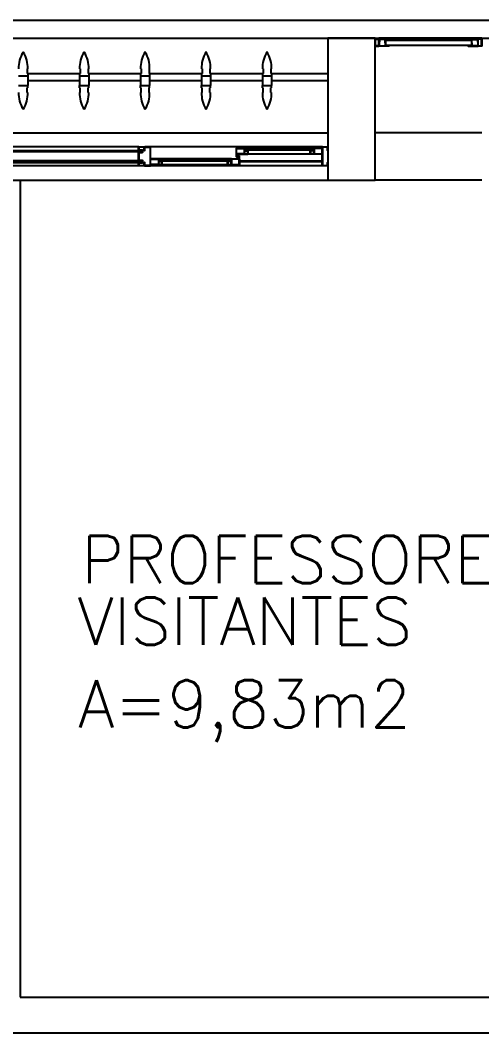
# Model space of a CAD drawing. Header units: millimetres. Extents: x 2128 to 2646, y 1972 to 2207.
# Drawn here: x 2424.511 to 2426.461, y 2049.365 to 2053.64 of the extents above; entities that cross this region are included whole.
import ezdxf

# ---------------------------------------------------------------- set-up
doc = ezdxf.new("R2010")
doc.units = ezdxf.units.MM
for name, color, linetype in [('AR-ALV', 2, 'Continuous'), ('AR-BRISES', 1, 'Continuous'), ('AR-CALÇADA', 1, 'Continuous'), ('AR-ESQ', 1, 'Continuous'), ('AR-ESTC', 3, 'Continuous'), ('AR-PEITORIL', 1, 'Continuous'), ('BR-PAINEL', 1, 'Continuous'), ('BR-SUPORTE', 1, 'Continuous'), ('DT-ESQ-BAGUETE-C', 1, 'Continuous'), ('DT-ESQ-BAGUETE-V', 1, 'Continuous'), ('DT-ESQ-CHAPA DOBRADA-V', 1, 'Continuous'), ('DT-ESQ-MARCO-V', 1, 'Continuous'), ('DT-ESQ-PERFIL CADEIRA-C', 2, 'Continuous'), ('DT-ESQ-PERFIL CADEIRA-V', 2, 'Continuous'), ('DT-ESQ-PERFIL U SIMPLES-C', 2, 'Continuous'), ('DT-ESQ-PERFIL U-C', 2, 'Continuous'), ('DT-ESQ-PERFIL U-V', 1, 'Continuous'), ('DT-ESQ-VENEZIANA-C', 1, 'Continuous'), ('DT-ESQ-VENEZIANA-V', 1, 'Continuous'), ('DT-ESQ-VIDRO-C', 2, 'Continuous'), ('DT-ESQ-VIDRO-V', 71, 'Continuous'), ('DT-TXTMOD', 1, 'Continuous'), ('ibio', 2, 'Continuous'), ('TEXTO', 2, 'Continuous'), ('Área', 2, 'Continuous')]:
    doc.layers.add(name, color=color, linetype=linetype)
doc.styles.add('S10', font='simplex.shx', dxfattribs={"height": 0.1})
doc.styles.add('UNB-100', font='simplex.shx', dxfattribs={"height": 0.2})

# ---------------------------------------------------------------- blocks, each defined once
blk = doc.blocks.new('EF23-P')
at = {"layer": 'DT-ESQ-BAGUETE-C', "ltscale": 0.1}
for points in [[(0.4225, -0.08), (0.409, -0.08), (0.409, -0.0785), (0.422, -0.0785, 0.414214), (0.4225, -0.078), (0.4225, -0.067, 0.414214), (0.422, -0.0665), (0.409, -0.0665), (0.409, -0.065), (0.4225, -0.065, -0.414214), (0.424, -0.0665), (0.424, -0.0785, -0.414214)], [(0.7015, -0.08), (0.715, -0.08), (0.715, -0.0785), (0.702, -0.0785, -0.414214), (0.7015, -0.078), (0.7015, -0.067, -0.414214), (0.702, -0.0665), (0.715, -0.0665), (0.715, -0.065), (0.7015, -0.065, 0.414214), (0.7, -0.0665), (0.7, -0.0785, 0.414214)], [(0.0735, -0.125), (0.06, -0.125), (0.06, -0.1235), (0.073, -0.1235, 0.414214), (0.0735, -0.123), (0.0735, -0.112, 0.414214), (0.073, -0.1115), (0.06, -0.1115), (0.06, -0.11), (0.0735, -0.11, -0.414214), (0.075, -0.1115), (0.075, -0.1235, -0.414214)], [(0.339, -0.125), (0.3525, -0.125), (0.3525, -0.1235), (0.3395, -0.1235, -0.414214), (0.339, -0.123), (0.339, -0.112, -0.414214), (0.3395, -0.1115), (0.3525, -0.1115), (0.3525, -0.11), (0.339, -0.11, 0.414214), (0.3375, -0.1115), (0.3375, -0.1235, 0.414214)]]:
    blk.add_lwpolyline(points, format="xyb", close=True, dxfattribs=at)
at = {"layer": 'DT-ESQ-BAGUETE-V', "ltscale": 0.1}
for p, q in [((0.4225, -0.065), (0.7015, -0.065)), ((0.0735, -0.11), (0.339, -0.11))]:
    blk.add_line(p, q, dxfattribs=at)
at = {"layer": 'DT-ESQ-CHAPA DOBRADA-V', "ltscale": 0.1}
for p, q in [((0.025, -0.077), (0.374, -0.077)), ((0.025, -0.08), (0.374, -0.08))]:
    blk.add_line(p, q, dxfattribs=at)
at = {"layer": 'DT-ESQ-MARCO-V', "ltscale": 0.1}
for p, q in [((0.7985, -0.06), (1.3515, -0.06)), ((0.7985, -0.14), (1.3515, -0.14))]:
    blk.add_line(p, q, dxfattribs=at)
at = {"layer": 'DT-ESQ-PERFIL CADEIRA-C', "ltscale": 0.1}
for p, q in [((0.376, -0.0885), (0.4225, -0.0885)), ((0.75, -0.0885), (0.7015, -0.0885)), ((0.025, -0.1335), (0.0735, -0.1335)), ((0.3855, -0.1335), (0.339, -0.1335))]:
    blk.add_line(p, q, dxfattribs=at)
for points in [[(0.4225, -0.087, -1), (0.4225, -0.09), (0.376, -0.09, -0.414214), (0.374, -0.088), (0.374, -0.067, -0.414214), (0.376, -0.065), (0.4075, -0.065, -0.414214), (0.409, -0.0665), (0.409, -0.087)], [(0.409, -0.0885, -0.198913), (0.4079, -0.0881, -0.198913), (0.4075, -0.087), (0.4075, -0.067, 0.414214), (0.407, -0.0665), (0.376, -0.0665, 0.414214), (0.3755, -0.067), (0.3755, -0.088, 0.414214), (0.376, -0.0885)], [(0.7015, -0.09), (0.75, -0.09), (0.75, -0.0885), (0.715, -0.0885, 0.198912), (0.7161, -0.0881, 0.198913), (0.7165, -0.087), (0.7165, -0.067, -0.414214), (0.717, -0.0665), (0.75, -0.0665), (0.75, -0.065), (0.7165, -0.065, 0.414214), (0.715, -0.0665), (0.715, -0.0785), (0.715, -0.08), (0.715, -0.087), (0.7015, -0.087, 1)], [(0.0735, -0.135), (0.025, -0.135), (0.025, -0.1335), (0.06, -0.1335, -0.198912), (0.0589, -0.1331, -0.198913), (0.0585, -0.132), (0.0585, -0.112, 0.414214), (0.058, -0.1115), (0.025, -0.1115), (0.025, -0.11), (0.0585, -0.11, -0.414214), (0.06, -0.1115), (0.06, -0.1235), (0.06, -0.125), (0.06, -0.132), (0.0735, -0.132, -1)], [(0.339, -0.132, 1), (0.339, -0.135), (0.3855, -0.135, 0.414214), (0.3875, -0.133), (0.3875, -0.112, 0.414214), (0.3855, -0.11), (0.354, -0.11, 0.414214), (0.3525, -0.1115), (0.3525, -0.132)], [(0.3525, -0.1335, 0.198913), (0.3536, -0.1331, 0.198913), (0.354, -0.132), (0.354, -0.112, -0.414214), (0.3545, -0.1115), (0.3855, -0.1115, -0.414214), (0.386, -0.112), (0.386, -0.133, -0.414214), (0.3855, -0.1335)]]:
    blk.add_lwpolyline(points, format="xyb", close=True, dxfattribs=at)
at = {"layer": 'DT-ESQ-PERFIL CADEIRA-V', "ltscale": 0.1}
for p, q in [((0.4075, -0.09), (0.7015, -0.09)), ((0.0735, -0.135), (0.339, -0.135))]:
    blk.add_line(p, q, dxfattribs=at)
at = {"layer": 'DT-ESQ-PERFIL U SIMPLES-C', "ltscale": 0.1}
for points in [[(0.376, -0.102), (0.384, -0.102), (0.384, -0.1005), (0.376, -0.1005, -0.414214), (0.3755, -0.1), (0.3755, -0.092, -0.414214), (0.376, -0.0915), (0.384, -0.0915), (0.384, -0.09), (0.376, -0.09, 0.414214), (0.374, -0.092), (0.374, -0.1, 0.414214)], [(0.3855, -0.098), (0.3775, -0.098), (0.3775, -0.0995), (0.3855, -0.0995, -0.414214), (0.386, -0.1), (0.386, -0.108, -0.414214), (0.3855, -0.1085), (0.3775, -0.1085), (0.3775, -0.11), (0.3855, -0.11, 0.414214), (0.3875, -0.108), (0.3875, -0.1, 0.414214)]]:
    blk.add_lwpolyline(points, format="xyb", close=True, dxfattribs=at)
at = {"layer": 'DT-ESQ-PERFIL U-C', "ltscale": 0.1}
for points in [[(0, -0.0615, -0.414214), (0.0015, -0.06), (0.0235, -0.06, -0.414214), (0.025, -0.0615), (0.025, -0.1385, -0.414214), (0.0235, -0.14), (0.0015, -0.14, -0.414214), (0, -0.1385), (0, -0.125), (0.0015, -0.125), (0.0015, -0.138, 0.414214), (0.002, -0.1385), (0.023, -0.1385, 0.414214), (0.0235, -0.138), (0.0235, -0.062, 0.414214), (0.023, -0.0615), (0.002, -0.0615, 0.414214), (0.0015, -0.062), (0.0015, -0.075), (0, -0.075)], [(0.775, -0.0615, 0.414214), (0.7735, -0.06), (0.7515, -0.06, 0.414214), (0.75, -0.0615), (0.75, -0.1385, 0.414214), (0.7515, -0.14), (0.7735, -0.14, 0.414214), (0.775, -0.1385), (0.775, -0.125), (0.7735, -0.125), (0.7735, -0.138, -0.414214), (0.773, -0.1385), (0.752, -0.1385, -0.414214), (0.7515, -0.138), (0.7515, -0.062, -0.414214), (0.752, -0.0615), (0.773, -0.0615, -0.414214), (0.7735, -0.062), (0.7735, -0.075), (0.775, -0.075)], [(0.8, -0.1285), (0.8, -0.1385, -0.414214), (0.7985, -0.14), (0.7765, -0.14, -0.414214), (0.775, -0.1385), (0.775, -0.125), (0.7765, -0.125), (0.7765, -0.138, 0.414214), (0.777, -0.1385), (0.798, -0.1385, 0.414214), (0.7985, -0.138), (0.7985, -0.1285), (0.7855, -0.1285, -0.414214), (0.784, -0.127), (0.784, -0.117, -0.414214), (0.7855, -0.1155), (0.7985, -0.1155), (0.7985, -0.0845), (0.7855, -0.0845, -0.414214), (0.784, -0.083), (0.784, -0.073, -0.414214), (0.7855, -0.0715), (0.7985, -0.0715), (0.7985, -0.062, 0.414214), (0.798, -0.0615), (0.777, -0.0615, 0.414214), (0.7765, -0.062), (0.7765, -0.075), (0.775, -0.075), (0.775, -0.0615, -0.414214), (0.7765, -0.06), (0.7985, -0.06, -0.414214), (0.8, -0.0615), (0.8, -0.0715, -0.414214), (0.7985, -0.073), (0.7855, -0.073), (0.7855, -0.083), (0.7985, -0.083), (0.7985, -0.083, -0.414214), (0.8, -0.0845), (0.8, -0.1155, -0.414214), (0.7985, -0.117), (0.7985, -0.117), (0.7855, -0.117), (0.7855, -0.127), (0.7985, -0.127, -0.414214)]]:
    blk.add_lwpolyline(points, format="xyb", close=True, dxfattribs=at)
at = {"layer": 'DT-ESQ-PERFIL U-V', "ltscale": 0.1}
for p, q in [((0.0235, -0.06), (0.7515, -0.06)), ((0.0235, -0.14), (0.7515, -0.14))]:
    blk.add_line(p, q, dxfattribs=at)
at = {"layer": 'DT-ESQ-VIDRO-C', "ltscale": 0.1}
for points in [[(0.7125, -0.085), (0.7125, -0.082), (0.4115, -0.082), (0.4115, -0.085)], [(1.3625, -0.081), (1.3625, -0.075), (0.7875, -0.075), (0.7875, -0.081)], [(0.063, -0.13), (0.063, -0.127), (0.3495, -0.127), (0.3495, -0.13)]]:
    blk.add_lwpolyline(points, close=True, dxfattribs=at)
at = {"layer": 'DT-ESQ-VIDRO-V', "ltscale": 0.1}
blk.add_lwpolyline([(1.3625, -0.119), (1.3625, -0.125), (0.7875, -0.125), (0.7875, -0.119)], close=True, dxfattribs=at)
at = {"layer": 'DT-TXTMOD', "ltscale": 0.1, "style": 'S10', "flags": 3}
for tag, p in [('M01', (0.025, -0.28)), ('M02', (0.3253, -0.28)), ('M03', (0.627, -0.28)), ('M04', (0.9288, -0.28)), ('M05', (1.2306, -0.28)), ('M06', (1.5323, -0.28)), ('M07', (1.8341, -0.28)), ('M08', (2.1359, -0.28)), ('M09', (2.4376, -0.28)), ('M10', (2.7394, -0.28)), ('M11', (3.0412, -0.28)), ('M12', (3.3429, -0.28)), ('M13', (3.6447, -0.28)), ('M14', (3.9464, -0.28)), ('M15', (4.2482, -0.28)), ('M16', (4.55, -0.28)), ('M17', (4.8517, -0.28))]:
    blk.add_attdef(tag, p, '', height=0.1, dxfattribs=at)
blk = doc.blocks.new('BR-MODULO8')
at = {"layer": 'BR-PAINEL'}
for p, q in [((-1.2708, 0.27), (-1.2708, 0.25)), ((-1.2683, 0.27), (-1.2708, 0.27)), ((-1.0492, 0.27), (-1.0467, 0.27)), ((-1.0467, 0.27), (-1.0467, 0.25)), ((-1.0133, 0.27), (-1.0133, 0.25)), ((-1.0108, 0.27), (-1.0133, 0.27)), ((-0.7917, 0.27), (-0.7892, 0.27)), ((-0.7892, 0.27), (-0.7892, 0.25)), ((-0.7558, 0.27), (-0.7558, 0.25)), ((-0.7533, 0.27), (-0.7558, 0.27)), ((-0.5342, 0.27), (-0.5317, 0.27)), ((-0.5317, 0.27), (-0.5317, 0.25)), ((-0.4958, 0.27), (-0.4983, 0.27)), ((-0.4983, 0.27), (-0.4983, 0.25)), ((-0.2767, 0.27), (-0.2742, 0.27)), ((-0.2742, 0.27), (-0.2742, 0.25)), ((-0.2408, 0.27), (-0.2408, 0.25)), ((-0.2383, 0.27), (-0.2408, 0.27)), ((-1.3067, 0.24), (-1.2683, 0.24)), ((-1.2683, 0.25), (-1.2708, 0.25)), ((-1.2683, 0.25), (-1.2683, 0.24)), ((-1.2683, 0.24), (-1.2683, 0.2)), ((-1.0492, 0.25), (-1.0492, 0.24)), ((-1.0492, 0.25), (-1.0467, 0.25)), ((-1.0492, 0.24), (-1.0108, 0.24)), ((-1.0492, 0.24), (-1.0492, 0.2)), ((-1.0108, 0.25), (-1.0133, 0.25)), ((-1.0108, 0.25), (-1.0108, 0.24)), ((-1.0108, 0.24), (-1.0108, 0.2)), ((-0.7917, 0.25), (-0.7917, 0.24)), ((-0.7917, 0.25), (-0.7892, 0.25)), ((-0.7917, 0.24), (-0.7533, 0.24)), ((-0.7917, 0.24), (-0.7917, 0.2)), ((-0.7533, 0.25), (-0.7558, 0.25)), ((-0.7533, 0.25), (-0.7533, 0.24)), ((-0.7533, 0.24), (-0.7533, 0.2)), ((-0.5342, 0.25), (-0.5317, 0.25)), ((-0.5342, 0.25), (-0.5342, 0.24)), ((-0.5342, 0.24), (-0.5342, 0.2)), ((-0.5342, 0.24), (-0.4958, 0.24)), ((-0.4958, 0.25), (-0.4983, 0.25)), ((-0.4958, 0.25), (-0.4958, 0.24)), ((-0.4958, 0.24), (-0.4958, 0.2)), ((-0.2767, 0.25), (-0.2767, 0.24)), ((-0.2767, 0.25), (-0.2742, 0.25)), ((-0.2767, 0.24), (-0.2383, 0.24)), ((-0.2767, 0.24), (-0.2767, 0.2)), ((-0.2383, 0.25), (-0.2408, 0.25)), ((-0.2383, 0.25), (-0.2383, 0.24)), ((-0.2383, 0.24), (-0.2383, 0.2)), ((-1.3067, 0.2), (-1.2683, 0.2)), ((-1.2683, 0.19), (-1.2708, 0.19)), ((-1.2708, 0.17), (-1.2708, 0.19)), ((-1.2683, 0.19), (-1.2683, 0.2)), ((-1.0492, 0.2), (-1.0108, 0.2)), ((-1.0492, 0.19), (-1.0492, 0.2)), ((-1.0492, 0.19), (-1.0467, 0.19)), ((-1.0467, 0.17), (-1.0467, 0.19)), ((-1.0108, 0.19), (-1.0133, 0.19)), ((-1.0133, 0.17), (-1.0133, 0.19)), ((-1.0108, 0.19), (-1.0108, 0.2)), ((-0.7917, 0.2), (-0.7533, 0.2)), ((-0.7917, 0.19), (-0.7917, 0.2)), ((-0.7917, 0.19), (-0.7892, 0.19)), ((-0.7892, 0.17), (-0.7892, 0.19)), ((-0.7533, 0.19), (-0.7558, 0.19)), ((-0.7558, 0.17), (-0.7558, 0.19)), ((-0.7533, 0.19), (-0.7533, 0.2)), ((-0.5342, 0.19), (-0.5342, 0.2)), ((-0.5342, 0.2), (-0.4958, 0.2)), ((-0.5342, 0.19), (-0.5317, 0.19)), ((-0.5317, 0.17), (-0.5317, 0.19)), ((-0.4983, 0.17), (-0.4983, 0.19)), ((-0.4958, 0.19), (-0.4983, 0.19)), ((-0.4958, 0.19), (-0.4958, 0.2)), ((-0.2767, 0.2), (-0.2383, 0.2)), ((-0.2767, 0.19), (-0.2767, 0.2)), ((-0.2767, 0.19), (-0.2742, 0.19)), ((-0.2742, 0.17), (-0.2742, 0.19)), ((-0.2383, 0.19), (-0.2408, 0.19)), ((-0.2408, 0.17), (-0.2408, 0.19)), ((-0.2383, 0.19), (-0.2383, 0.2)), ((-1.2683, 0.17), (-1.2708, 0.17)), ((-1.0492, 0.17), (-1.0467, 0.17)), ((-1.0108, 0.17), (-1.0133, 0.17)), ((-0.7917, 0.17), (-0.7892, 0.17)), ((-0.7533, 0.17), (-0.7558, 0.17)), ((-0.5342, 0.17), (-0.5317, 0.17)), ((-0.4958, 0.17), (-0.4983, 0.17)), ((-0.2767, 0.17), (-0.2742, 0.17)), ((-0.2383, 0.17), (-0.2408, 0.17))]:
    blk.add_line(p, q, dxfattribs=at)
for centre, radius, start, end in [((-1.1817, 0.2739), 0.1251, 148.4721, 181.772), ((-1.2875, 0.3387), 0.001, 37.1012, 142.8988), ((-1.3933, 0.2739), 0.1251, 358.228, 31.5279), ((-0.9242, 0.2739), 0.1251, 148.4721, 181.772), ((-1.03, 0.3387), 0.001, 37.1012, 142.8988), ((-1.1358, 0.2739), 0.1251, 358.228, 31.5279), ((-0.6667, 0.2739), 0.1251, 148.4721, 181.772), ((-0.7725, 0.3387), 0.001, 37.1012, 142.8988), ((-0.8783, 0.2739), 0.1251, 358.228, 31.5279), ((-0.4092, 0.2739), 0.1251, 148.4721, 181.772), ((-0.515, 0.3387), 0.001, 37.1012, 142.8988), ((-0.6208, 0.2739), 0.1251, 358.228, 31.5279), ((-0.1517, 0.2739), 0.1251, 148.4721, 181.772), ((-0.2575, 0.3387), 0.001, 37.1012, 142.8988), ((-0.3633, 0.2739), 0.1251, 358.228, 31.5279), ((-1.1817, 0.1661), 0.1251, 178.228, 211.5279), ((-1.3933, 0.1661), 0.1251, 328.4721, 1.772), ((-0.9242, 0.1661), 0.1251, 178.228, 211.5279), ((-1.1358, 0.1661), 0.1251, 328.4721, 1.772), ((-0.6667, 0.1661), 0.1251, 178.228, 211.5279), ((-0.8783, 0.1661), 0.1251, 328.4721, 1.772), ((-0.4092, 0.1661), 0.1251, 178.228, 211.5279), ((-0.6208, 0.1661), 0.1251, 328.4721, 1.772), ((-0.1517, 0.1661), 0.1251, 178.228, 211.5279), ((-0.3633, 0.1661), 0.1251, 328.4721, 1.772), ((-1.2875, 0.1013), 0.001, 217.1012, 322.8988), ((-1.03, 0.1013), 0.001, 217.1012, 322.8988), ((-0.7725, 0.1013), 0.001, 217.1012, 322.8988), ((-0.515, 0.1013), 0.001, 217.1012, 322.8988), ((-0.2575, 0.1013), 0.001, 217.1012, 322.8988)]:
    blk.add_arc(centre, radius, start, end, dxfattribs=at)
at = {"layer": 'BR-SUPORTE'}
for p, q in [((-1.2683, 0.25), (-1.0467, 0.25)), ((-1.2683, 0.22), (-1.0492, 0.22)), ((-1.0108, 0.25), (-0.7892, 0.25)), ((-1.0108, 0.22), (-0.7917, 0.22)), ((-0.7533, 0.25), (-0.5317, 0.25)), ((-0.7533, 0.22), (-0.5342, 0.22)), ((-0.4958, 0.25), (-0.2742, 0.25)), ((-0.4958, 0.22), (-0.2767, 0.22)), ((-0.2383, 0.25), (0, 0.25)), ((-0.2383, 0.22), (0, 0.22))]:
    blk.add_line(p, q, dxfattribs=at)
blk = doc.blocks.new('EF01C-P')
at = {"layer": 'DT-ESQ-BAGUETE-C', "ltscale": 0.1}
for points in [[(0.0015, 0.035), (0.015, 0.035), (0.015, 0.0335), (0.0015, 0.0335), (0.0015, 0.005), (0.015, 0.005), (0.015, 0.0035), (0.0015, 0.0035, -0.414214), (0, 0.005), (0, 0.0335, -0.414214)], [(0.4485, 0.035), (0.435, 0.035), (0.435, 0.0335), (0.4485, 0.0335), (0.4485, 0.005), (0.435, 0.005), (0.435, 0.0035), (0.4485, 0.0035, 0.414214), (0.45, 0.005), (0.45, 0.0335, 0.414214)]]:
    blk.add_lwpolyline(points, format="xyb", close=True, dxfattribs=at)
at = {"layer": 'DT-ESQ-PERFIL CADEIRA-C', "ltscale": 0.1}
for points in [[(0.01, 0.0015), (0.01, 0.003), (0.0015, 0.003, 1), (0.0015, 0), (0.015, 0, 0.414214), (0.0165, 0.0015), (0.0165, 0.0335), (0.043, 0.0335)], [(0.043, 0.0065), (0.018, 0.0065), (0.018, 0.0165), (0.0165, 0.0165), (0.0165, 0.0065, 0.414214), (0.018, 0.005), (0.043, 0.005), (0.0565, 0.005, 1), (0.0565, 0.008), (0.043, 0.008), (0.043, 0.02), (0.043, 0.032), (0.0565, 0.032, 1), (0.0565, 0.035), (0.043, 0.035), (0.0165, 0.035, 0.414214), (0.015, 0.0335), (0.015, 0.0015), (0.0015, 0.0015)], [(0.0415, 0.02), (0.0415, 0.032, -0.414214), (0.043, 0.0335), (0.0565, 0.0335)], [(0.0415, 0.02), (0.0415, 0.008, 0.414214), (0.043, 0.0065), (0.0565, 0.0065)], [(0.407, 0.0065), (0.432, 0.0065), (0.432, 0.0165), (0.4335, 0.0165), (0.4335, 0.0065, -0.414214), (0.432, 0.005), (0.407, 0.005), (0.3935, 0.005, -1), (0.3935, 0.008), (0.407, 0.008), (0.407, 0.02), (0.407, 0.032), (0.3935, 0.032, -1), (0.3935, 0.035), (0.407, 0.035), (0.4335, 0.035, -0.414214), (0.435, 0.0335), (0.435, 0.0015), (0.4485, 0.0015)], [(0.4085, 0.02), (0.4085, 0.032, 0.414214), (0.407, 0.0335), (0.3935, 0.0335)], [(0.4085, 0.02), (0.4085, 0.008, -0.414214), (0.407, 0.0065), (0.3935, 0.0065)], [(0.44, 0.0015), (0.44, 0.003), (0.4485, 0.003, -1), (0.4485, 0), (0.435, 0, -0.414214), (0.4335, 0.0015), (0.4335, 0.0335), (0.407, 0.0335)]]:
    blk.add_lwpolyline(points, format="xyb", dxfattribs=at)
at = {"layer": 'DT-ESQ-PERFIL CADEIRA-V', "ltscale": 0.1}
blk.add_line((0.015, 0), (0.435, 0), dxfattribs=at)
at = {"layer": 'DT-ESQ-VENEZIANA-C', "ltscale": 0.1}
for p, q in [((0.043, 0.0105), (0.407, 0.0105)), ((0.043, 0.009), (0.407, 0.009))]:
    blk.add_line(p, q, dxfattribs=at)
at = {"layer": 'DT-ESQ-VENEZIANA-V', "ltscale": 0.1}
blk.add_line((0.043, 0.031), (0.407, 0.031), dxfattribs=at)
at = {"layer": 'DT-TXTMOD', "ltscale": 0.1, "style": 'S10', "flags": 3}
blk.add_attdef('EF01C', (0.0208, -0.14), '', height=0.1, dxfattribs=at)

msp = doc.modelspace()

# ---------------------------------------------------------------- linework, layer by layer
at = {"layer": 'AR-ALV'}
for p, q in [((2426.4615, 2053.1651), (2426.0115, 2053.1651)), ((2424.5115, 2052.9651), (2424.5115, 2049.5151)), ((2426.4615, 2052.9651), (2426.0115, 2052.9651)), ((2424.5115, 2049.5151), (2427.3615, 2049.5151)), ((2422.4615, 2049.3651), (2427.6115, 2049.3651))]:
    msp.add_line(p, q, dxfattribs=at)
at = {"layer": 'AR-CALÇADA'}
msp.add_line((2367.3865, 2053.6401), (2438.6615, 2053.6401), dxfattribs=at)
at = {"layer": 'AR-ESTC'}
for p, q in [((2426.0115, 2053.5651), (2425.8115, 2053.5651)), ((2425.8115, 2053.5651), (2425.8115, 2052.9651)), ((2426.0115, 2052.9651), (2426.0115, 2053.5651)), ((2425.8115, 2052.9651), (2426.0115, 2052.9651))]:
    msp.add_line(p, q, dxfattribs=at)
at = {"layer": 'AR-PEITORIL'}
for p, q in [((2420.6615, 2053.1651), (2425.8115, 2053.1651)), ((2420.6615, 2052.9651), (2425.8115, 2052.9651))]:
    msp.add_line(p, q, dxfattribs=at)
at = {"layer": 'ibio'}
msp.add_line((2371.8115, 2053.5651), (2438.6615, 2053.5651), dxfattribs=at)

# ---------------------------------------------------------------- block references
at = {"layer": 'AR-BRISES'}
msp.add_blockref('BR-MODULO8', (2425.8115, 2053.1651), dxfattribs=at)
at = {"layer": 'AR-ESQ', "rotation": 180}
for name, p in [('EF01C-P', (2426.4615, 2053.5651)), ('EF23-P', (2425.8115, 2052.9651))]:
    msp.add_blockref(name, p, dxfattribs=at)

# ---------------------------------------------------------------- texts
at = {"layer": 'TEXTO', "style": 'UNB-100'}
for s, p in [('PROFESSORES', (2424.7692, 2051.2638)), ('VISITANTES', (2424.7532, 2051.0031))]:
    msp.add_text(s, height=0.2, dxfattribs=at).set_placement(p)
at = {"layer": 'Área', "style": 'UNB-100'}
msp.add_text('A=9,83m2', height=0.2, dxfattribs=at).set_placement((2424.756, 2050.654))

doc.saveas('drawing.dxf')
